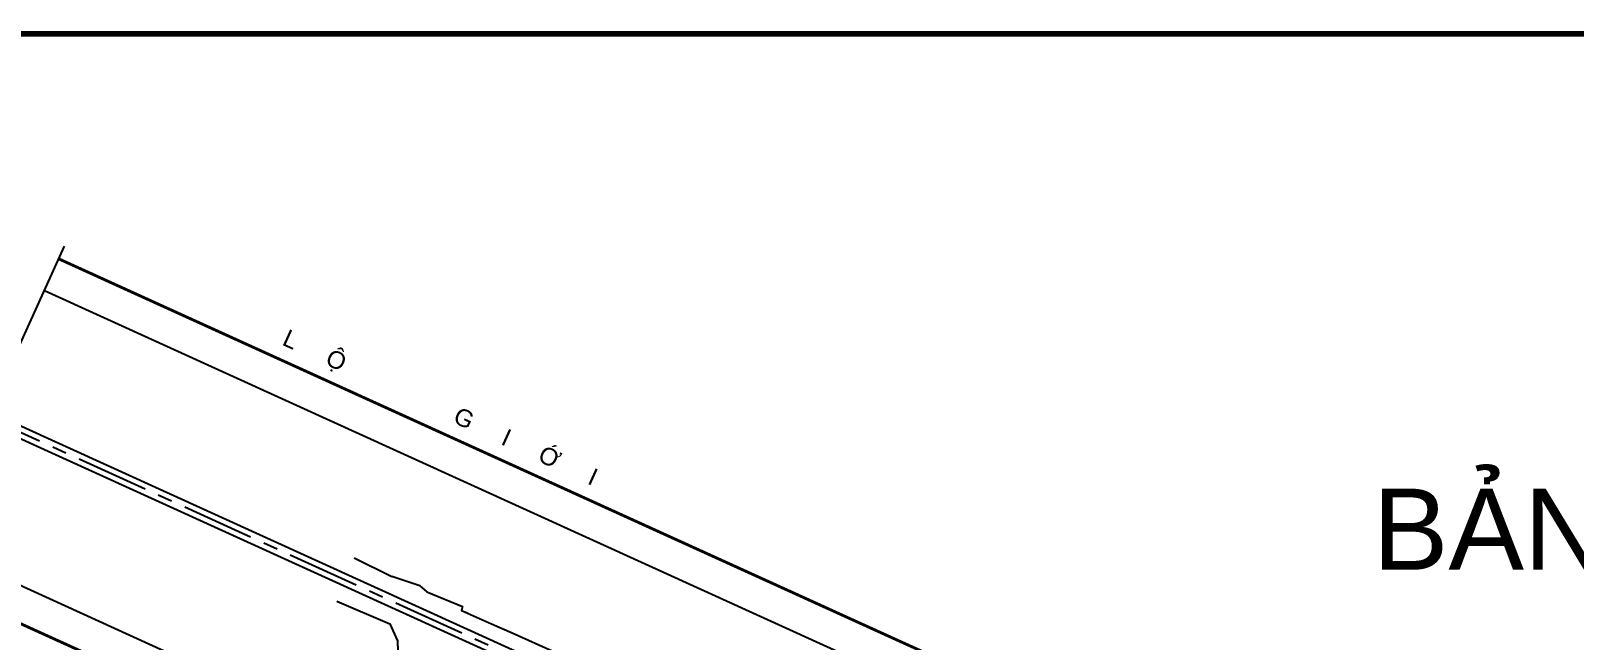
# Model space of a CAD drawing. Extents: x 597165 to 598689, y 1181586 to 1183364.
# Drawn here: x 597419.2 to 597685.4, y 1183249.8 to 1183354.9 of the extents above; entities that cross this region are included whole.
import ezdxf
from ezdxf.enums import TextEntityAlignment as Align

# ---------------------------------------------------------------- set-up
doc = ezdxf.new("R2010")
doc.units = 0
doc.header["$MEASUREMENT"] = 0
doc.linetypes.add('CENTER', pattern=[2, 1.25, -0.25, 0.25, -0.25])
for name, color, linetype in [('DTEXT', 7, 'CONTINUOUS'), ('GT-QLO50-D', 6, 'CONTINUOUS'), ('KHUNG_TEN', 5, 'CONTINUOUS'), ('NEN-HT', 8, 'CONTINUOUS'), ('NET-LENGOAI', 4, 'CONTINUOUS'), ('NET-LETRONG', 5, 'CONTINUOUS'), ('NET-LO-GIOI-DIEN-GIOI', 7, 'CENTER'), ('NET-TIM', 2, 'CENTER')]:
    doc.layers.add(name, color=color, linetype=linetype)
doc.styles.add('VHEL-R', font='VHELVEN.TTF')

msp = doc.modelspace()

# ---------------------------------------------------------------- linework, layer by layer
at = {"layer": 'GT-QLO50-D'}
msp.add_lwpolyline([(598150.0075, 1183094.2893), (598142.2248, 1183044.7231, -0.49599069), (598086.1545, 1183014.5142), (597424.0123, 1183315.5376)], format="xyb", dxfattribs=at)
at = {"layer": 'KHUNG_TEN', "const_width": 1}
msp.add_lwpolyline([(597253.7231, 1183354.3668), (597253.7231, 1181754.3668), (598599.5681, 1181754.3668), (598599.5681, 1183354.3668)], close=True, dxfattribs=at)
at = {"layer": 'NEN-HT', "linetype": 'CONTINUOUS'}
for p, q in [((597474.9415, 1183263.9762), (597481.44, 1183260.77)), ((597486.26, 1183259.14), (597481.44, 1183260.77)), ((597486.26, 1183259.14), (597487.47, 1183258.12)), ((597487.47, 1183258.12), (597493.66, 1183255.56)), ((597493.66, 1183255.56), (597493.5, 1183254.91)), ((597493.5, 1183254.91), (597498.65, 1183252.61)), ((597498.65, 1183252.61), (597502.72, 1183250.79)), ((597502.72, 1183250.79), (597509.13, 1183247.95))]:
    msp.add_line(p, q, dxfattribs=at)
for points in [[(597471.9551, 1183256.515), (597481.11, 1183252.59), (597482.42, 1183249.66), (597482.57, 1183246.04)], [(597493.66, 1183255.56), (597493.5, 1183254.91), (597494.6, 1183254.42)]]:
    msp.add_lwpolyline(points, dxfattribs=at)
at = {"layer": 'NET-LENGOAI', "ltscale": 20}
for p, q in [((597421.5292, 1183310.0755), (598088.8282, 1183006.7077)), ((597660.4868, 1183173.9783), (597406.904, 1183289.2622)), ((597661.3146, 1183175.7989), (597416.2891, 1183287.1925)), ((597401.6639, 1183266.3792), (597722.2362, 1183120.6405))]:
    msp.add_line(p, q, dxfattribs=at)
at = {"layer": 'NET-LETRONG', "ltscale": 20}
msp.add_line((597413.0539, 1183291.433), (597425.0056, 1183317.7224), dxfattribs=at)
at = {"layer": 'NET-LETRONG'}
msp.add_line((597399.1792, 1183260.9137), (597596.4003, 1183171.253), dxfattribs=at)
at = {"layer": 'NET-LO-GIOI-DIEN-GIOI', "color": 5, "ltscale": 20, "const_width": 0.5}
for points in [[(598368.3298, 1182886.2315), (597424.0123, 1183315.5376)], [(598343.4983, 1182831.6111), (597399.4473, 1183260.796)]]:
    msp.add_lwpolyline(points, dxfattribs=at)
at = {"layer": 'NET-TIM', "ltscale": 10}
msp.add_line((598148.9609, 1182953.0064), (597411.5966, 1183288.2274), dxfattribs=at)

# ---------------------------------------------------------------- texts
at = {"layer": 'DTEXT', "style": 'VHEL-R'}
msp.add_text('L     OÄ                  G     I     ÔÙ     I', height=3, rotation=335.552484, dxfattribs=at).set_placement((597489.2141, 1183288.5697), align=Align.CENTER)
msp.add_text('BAÛN ÑOÀ QUY HOAÏCH TOÅNG MAËT BAÈNG SÖÛ DUÏNG ÑAÁT', height=14, dxfattribs=at).set_placement((597906.1988, 1183261.9241), align=Align.CENTER)

doc.saveas('drawing.dxf')
